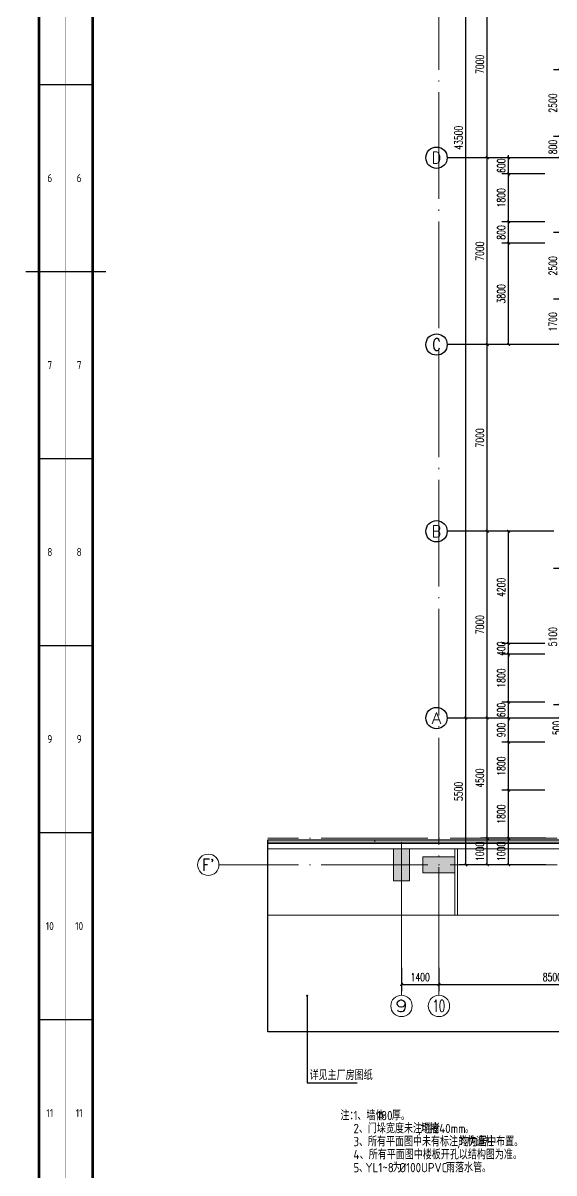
# Model space of a CAD drawing. Extents: x 238398 to 585159, y -66832 to 191977.
# Drawn here: x 422732 to 442620, y 30546 to 73646 of the extents above; entities that cross this region are included whole.
import ezdxf
from ezdxf.enums import TextEntityAlignment as Align

# ---------------------------------------------------------------- set-up
doc = ezdxf.new("R2010")
doc.units = 0
doc.header["$LTSCALE"] = 1000
doc.header["$MEASUREMENT"] = 0
doc.linetypes.add('DOTE', pattern=[2.42, 2, -0.2, 0.02, -0.2])
doc.layers.get('0').update_dxf_attribs({"color": 8})
doc.layers.get('Defpoints').update_dxf_attribs({"color": 8})
for name, color, linetype in [('AXIS', 8, 'Continuous'), ('AXIS_TEXT', 8, 'Continuous'), ('DIM_LEAD', 8, 'Continuous'), ('PUB_DIM', 8, 'Continuous')]:
    doc.layers.add(name, color=color, linetype=linetype)
for name, color, linetype, lineweight in [('DOTE', 8, 'DOTE', 13), ('PUB_HATCH', 8, 'Continuous', 5), ('PUB_TEXT', 8, 'Continuous', 20)]:
    doc.layers.add(name, color=color, linetype=linetype, lineweight=lineweight)
doc.styles.add('_TCH_AXIS', font='complex.shx', dxfattribs={"bigfont": 'gbcbig.shx'})
doc.styles.add('_TCH_DIM', font='SIMPLEX', dxfattribs={"bigfont": 'GBCBIG'})
doc.styles.add('_TCH_DIM_T3', font='SIMPLEX', dxfattribs={"width": 0.705882, "bigfont": 'GBCBIG'})
doc.styles.add('COMPLEX', font='geditxt.shx')
doc.styles.get("Standard").update_dxf_attribs({"font": 'gbenor.shx', "bigfont": 'gbcbig.shx'})
doc.styles.add('TK', font='GEDITXT.SHX', dxfattribs={"width": 0.85, "height": 3.5, "bigfont": 'hztxt1.shx'})
doc.linetypes.add('栏杆', pattern='A,0.075,-0.03,[133,ltypeshp.shx,S=0.03,R=0,X=-0.03,Y=0],-0.03,0.3', length=0.435)
doc.dimstyles.new('_TCH_ARCH&&100', dxfattribs={"dimtxt": 297.5, "dimasz": 100, "dimexe": 250, "dimexo": 300, "dimgap": 126.25, "dimtad": 1, "dimdec": 0, "dimzin": 0, "dimdsep": 46, "dimtxsty": '_TCH_DIM_T3', "dimblk": 'ARCHTICK', "dimcen": 0.09, "dimazin": 2, "dimtfac": 1, "dimtdec": 0, "dimtix": 1, "dimtmove": 2, "dimatfit": 3, "dimfxl": 0, "dimtolj": 1, "dimtzin": 0, "dimarcsym": 0})

# ---------------------------------------------------------------- blocks, each defined once
blk = doc.blocks.new('_AXISO')
blk.add_circle((0, 0), 0.5)
at = {"layer": 'AXIS_TEXT', "style": 'COMPLEX', "width": 1.041667}
blk.add_attdef('A', text='', height=0.56, dxfattribs=at).set_placement((-0.25, -0.28), (0.25, -0.28), align=Align.FIT)
blk = doc.blocks.new('GEDI_WK_A1_V')
at = {"color": 3}
for p, q in [((0, 490.58), (10, 490.58)), ((584, 490.58), (594, 490.58)), ((0, 420.5), (10, 420.5)), ((584, 420.5), (594, 420.5)), ((0, 350.42), (10, 350.42)), ((584, 350.42), (594, 350.42)), ((0, 280.33), (10, 280.33)), ((584, 280.33), (594, 280.33)), ((0, 210.25), (10, 210.25)), ((584, 210.25), (594, 210.25)), ((0, 140.17), (10, 140.17)), ((584, 140.17), (594, 140.17))]:
    blk.add_line(p, q, dxfattribs=at)
for points, const_width in [([(0, 841), (0, 0), (594, 0), (594, 841)], 0.1), ([(10, 816), (10, 10), (584, 10), (584, 816)], 1)]:
    blk.add_lwpolyline(points, close=True, dxfattribs=dict(at, const_width=const_width))
at = {"color": 3, "const_width": 0.5}
for points in [[(0, 420.5), (15, 420.5)], [(579, 420.5), (594, 420.5)]]:
    blk.add_lwpolyline(points, dxfattribs=at)
at = {"color": 3}
for s, p in [('6', (5, 455.54)), ('6', (588, 455.54)), ('7', (5, 385.46)), ('7', (588, 385.46)), ('8', (5, 315.38)), ('8', (588, 315.38)), ('9', (5, 245.29)), ('9', (588, 245.29)), ('10', (5, 175.21)), ('10', (588, 175.21)), ('11', (5, 105.12)), ('11', (588, 105.12))]:
    blk.add_text(s, height=3, dxfattribs=at).set_placement(p, align=Align.MIDDLE)
blk = doc.blocks.new('CEEC_TK_A1_V')
blk.add_blockref('GEDI_WK_A1_V', (0, 0))
at = {"style": 'TK', "width": 0.85}
for tag, height, p in [('PROJECTNAME', 4.75, (529, 44)), ('PHASE', 4, (571, 44)), ('DRAWINGNAME', 4.75, (539, 31))]:
    blk.add_attdef(tag, text='', height=height, dxfattribs=at).set_placement(p, align=Align.MIDDLE_CENTER)
for tag, p, height in [('APPROVE', (416, 32.75), 3.5), ('DESIGN', (461, 32.75), 3.5), ('REVIEW1', (416, 25.75), 3.5), ('DRAW', (461, 25.75), 3.5), ('REVIEW2', (416, 18.75), 3.5), ('PROPORTION', (461, 18.75), 3.5), ('DRAWINGNUMBER', (511, 18.5), 4), ('CHECK', (416, 11.75), 3.5), ('DATE', (461, 11.75), 3.5), ('VERSION', (577, 11.75), 3.5)]:
    blk.add_attdef(tag, p, '', height=height, dxfattribs=at)
blk = doc.blocks.new('_ArchTick')
at = {"color": 0, "linetype": 'ByBlock', "const_width": 0.4}
blk.add_lwpolyline([(-0.5, -0.5), (0.5, 0.5)], dxfattribs=at)
blk = doc.blocks.new('*D549')
at = {"layer": 'AXIS', "color": 0, "lineweight": -2}
for p, q in [((442320, 47596), (439070, 47596)), ((439320, 42096), (439320, 47596)), ((442320, 42096), (439070, 42096))]:
    blk.add_line(p, q, dxfattribs=at)
at = {"layer": 'Defpoints', "color": 0}
for p in [(439320, 47596), (442620, 47596), (442620, 42096)]:
    blk.add_point(p, dxfattribs=at)
at = {"layer": 'AXIS', "color": 0, "lineweight": -2, "xscale": 100, "yscale": 100, "zscale": 100}
for p, rotation in [((439320, 47596), 90), ((439320, 42096), 270)]:
    blk.add_blockref('_ArchTick', p, dxfattribs=dict(at, rotation=rotation))
at = {"layer": 'AXIS', "color": 0, "insert": (439045, 44846), "char_height": 297.5, "attachment_point": 5, "rotation": 90, "style": '_TCH_DIM_T3'}
blk.add_mtext('\\A1;5500', dxfattribs=at)
blk = doc.blocks.new('*D550')
at = {"layer": 'AXIS', "color": 0, "lineweight": -2}
for p, q in [((442320, 91096), (439070, 91096)), ((439320, 47596), (439320, 91096)), ((442320, 47596), (439070, 47596))]:
    blk.add_line(p, q, dxfattribs=at)
at = {"layer": 'Defpoints', "color": 0}
for p in [(439320, 91096), (442620, 91096), (442620, 47596)]:
    blk.add_point(p, dxfattribs=at)
at = {"layer": 'AXIS', "color": 0, "lineweight": -2, "xscale": 100, "yscale": 100, "zscale": 100}
for p, rotation in [((439320, 91096), 90), ((439320, 47596), 270)]:
    blk.add_blockref('_ArchTick', p, dxfattribs=dict(at, rotation=rotation))
at = {"layer": 'AXIS', "color": 0, "insert": (439045, 69346), "char_height": 297.5, "attachment_point": 5, "rotation": 90, "style": '_TCH_DIM_T3'}
blk.add_mtext('\\A1;43500', dxfattribs=at)
blk = doc.blocks.new('*D551')
at = {"layer": 'AXIS', "color": 0, "lineweight": -2}
for p, q in [((442320, 43096), (439870, 43096)), ((440120, 42096), (440120, 43096)), ((442320, 42096), (439870, 42096))]:
    blk.add_line(p, q, dxfattribs=at)
at = {"layer": 'Defpoints', "color": 0}
for p in [(440120, 43096), (442620, 43096), (442620, 42096)]:
    blk.add_point(p, dxfattribs=at)
at = {"layer": 'AXIS', "color": 0, "lineweight": -2, "xscale": 100, "yscale": 100, "zscale": 100}
for p, rotation in [((440120, 43096), 90), ((440120, 42096), 270)]:
    blk.add_blockref('_ArchTick', p, dxfattribs=dict(at, rotation=rotation))
at = {"layer": 'AXIS', "color": 0, "insert": (439845, 42596), "char_height": 297.5, "attachment_point": 5, "rotation": 90, "style": '_TCH_DIM_T3'}
blk.add_mtext('\\A1;1000', dxfattribs=at)
blk = doc.blocks.new('*D552')
at = {"layer": 'AXIS', "color": 0, "lineweight": -2}
for p, q in [((442320, 47596), (439870, 47596)), ((440120, 43096), (440120, 47596)), ((442320, 43096), (439870, 43096))]:
    blk.add_line(p, q, dxfattribs=at)
at = {"layer": 'Defpoints', "color": 0}
for p in [(440120, 47596), (442620, 47596), (442620, 43096)]:
    blk.add_point(p, dxfattribs=at)
at = {"layer": 'AXIS', "color": 0, "lineweight": -2, "xscale": 100, "yscale": 100, "zscale": 100}
for p, rotation in [((440120, 47596), 90), ((440120, 43096), 270)]:
    blk.add_blockref('_ArchTick', p, dxfattribs=dict(at, rotation=rotation))
at = {"layer": 'AXIS', "color": 0, "insert": (439845, 45346), "char_height": 297.5, "attachment_point": 5, "rotation": 90, "style": '_TCH_DIM_T3'}
blk.add_mtext('\\A1;4500', dxfattribs=at)
blk = doc.blocks.new('*D553')
at = {"layer": 'AXIS', "color": 0, "lineweight": -2}
for p, q in [((442320, 54596), (439870, 54596)), ((440120, 47596), (440120, 54596)), ((442320, 47596), (439870, 47596))]:
    blk.add_line(p, q, dxfattribs=at)
at = {"layer": 'Defpoints', "color": 0}
for p in [(440120, 54596), (442620, 54596), (442620, 47596)]:
    blk.add_point(p, dxfattribs=at)
at = {"layer": 'AXIS', "color": 0, "lineweight": -2, "xscale": 100, "yscale": 100, "zscale": 100}
for p, rotation in [((440120, 54596), 90), ((440120, 47596), 270)]:
    blk.add_blockref('_ArchTick', p, dxfattribs=dict(at, rotation=rotation))
at = {"layer": 'AXIS', "color": 0, "insert": (439845, 51096), "char_height": 297.5, "attachment_point": 5, "rotation": 90, "style": '_TCH_DIM_T3'}
blk.add_mtext('\\A1;7000', dxfattribs=at)
blk = doc.blocks.new('*D554')
at = {"layer": 'AXIS', "color": 0, "lineweight": -2}
for p, q in [((442320, 61596), (439870, 61596)), ((440120, 54596), (440120, 61596)), ((442320, 54596), (439870, 54596))]:
    blk.add_line(p, q, dxfattribs=at)
at = {"layer": 'Defpoints', "color": 0}
for p in [(440120, 61596), (442620, 61596), (442620, 54596)]:
    blk.add_point(p, dxfattribs=at)
at = {"layer": 'AXIS', "color": 0, "lineweight": -2, "xscale": 100, "yscale": 100, "zscale": 100}
for p, rotation in [((440120, 61596), 90), ((440120, 54596), 270)]:
    blk.add_blockref('_ArchTick', p, dxfattribs=dict(at, rotation=rotation))
at = {"layer": 'AXIS', "color": 0, "insert": (439845, 58096), "char_height": 297.5, "attachment_point": 5, "rotation": 90, "style": '_TCH_DIM_T3'}
blk.add_mtext('\\A1;7000', dxfattribs=at)
blk = doc.blocks.new('*D555')
at = {"layer": 'AXIS', "color": 0, "lineweight": -2}
for p, q in [((442320, 68596), (439870, 68596)), ((440120, 61596), (440120, 68596)), ((442320, 61596), (439870, 61596))]:
    blk.add_line(p, q, dxfattribs=at)
at = {"layer": 'Defpoints', "color": 0}
for p in [(440120, 68596), (442620, 68596), (442620, 61596)]:
    blk.add_point(p, dxfattribs=at)
at = {"layer": 'AXIS', "color": 0, "lineweight": -2, "xscale": 100, "yscale": 100, "zscale": 100}
for p, rotation in [((440120, 68596), 90), ((440120, 61596), 270)]:
    blk.add_blockref('_ArchTick', p, dxfattribs=dict(at, rotation=rotation))
at = {"layer": 'AXIS', "color": 0, "insert": (439845, 65096), "char_height": 297.5, "attachment_point": 5, "rotation": 90, "style": '_TCH_DIM_T3'}
blk.add_mtext('\\A1;7000', dxfattribs=at)
blk = doc.blocks.new('*D556')
at = {"layer": 'AXIS', "color": 0, "lineweight": -2}
for p, q in [((442320, 75596), (439870, 75596)), ((440120, 68596), (440120, 75596)), ((442320, 68596), (439870, 68596))]:
    blk.add_line(p, q, dxfattribs=at)
at = {"layer": 'Defpoints', "color": 0}
for p in [(440120, 75596), (442620, 75596), (442620, 68596)]:
    blk.add_point(p, dxfattribs=at)
at = {"layer": 'AXIS', "color": 0, "lineweight": -2, "xscale": 100, "yscale": 100, "zscale": 100}
for p, rotation in [((440120, 75596), 90), ((440120, 68596), 270)]:
    blk.add_blockref('_ArchTick', p, dxfattribs=dict(at, rotation=rotation))
at = {"layer": 'AXIS', "color": 0, "insert": (439845, 72096), "char_height": 297.5, "attachment_point": 5, "rotation": 90, "style": '_TCH_DIM_T3'}
blk.add_mtext('\\A1;7000', dxfattribs=at)
blk = doc.blocks.new('*D389')
at = {"layer": 'Defpoints', "color": 0}
for p in [(440920, 65396), (442574, 65396), (442574, 61596)]:
    blk.add_point(p, dxfattribs=at)
at = {"layer": 'PUB_DIM', "color": 0, "lineweight": -2}
for p, q in [((442274, 65396), (440670, 65396)), ((440920, 61596), (440920, 65396)), ((442274, 61596), (440670, 61596))]:
    blk.add_line(p, q, dxfattribs=at)
at = {"layer": 'PUB_DIM', "color": 0, "lineweight": -2, "xscale": 100, "yscale": 100, "zscale": 100}
for p, rotation in [((440920, 65396), 90), ((440920, 61596), 270)]:
    blk.add_blockref('_ArchTick', p, dxfattribs=dict(at, rotation=rotation))
at = {"layer": 'PUB_DIM', "color": 0, "insert": (440645, 63496), "char_height": 297.5, "attachment_point": 5, "rotation": 90, "style": '_TCH_DIM_T3'}
blk.add_mtext('\\A1;3800', dxfattribs=at)
blk = doc.blocks.new('*D390')
at = {"layer": 'Defpoints', "color": 0}
for p in [(440920, 66196), (442574, 66196), (442574, 65396)]:
    blk.add_point(p, dxfattribs=at)
at = {"layer": 'PUB_DIM', "color": 0, "lineweight": -2}
for p, q in [((442274, 66196), (440670, 66196)), ((440920, 65396), (440920, 66196)), ((442274, 65396), (440670, 65396))]:
    blk.add_line(p, q, dxfattribs=at)
at = {"layer": 'PUB_DIM', "color": 0, "lineweight": -2, "xscale": 100, "yscale": 100, "zscale": 100}
for p, rotation in [((440920, 66196), 90), ((440920, 65396), 270)]:
    blk.add_blockref('_ArchTick', p, dxfattribs=dict(at, rotation=rotation))
at = {"layer": 'PUB_DIM', "color": 0, "insert": (440645, 65796), "char_height": 297.5, "attachment_point": 5, "rotation": 90, "style": '_TCH_DIM_T3'}
blk.add_mtext('\\A1;800', dxfattribs=at)
blk = doc.blocks.new('*D391')
at = {"layer": 'Defpoints', "color": 0}
for p in [(440920, 67996), (442574, 67996), (442574, 66196)]:
    blk.add_point(p, dxfattribs=at)
at = {"layer": 'PUB_DIM', "color": 0, "lineweight": -2}
for p, q in [((442274, 67996), (440670, 67996)), ((440920, 66196), (440920, 67996)), ((442274, 66196), (440670, 66196))]:
    blk.add_line(p, q, dxfattribs=at)
at = {"layer": 'PUB_DIM', "color": 0, "lineweight": -2, "xscale": 100, "yscale": 100, "zscale": 100}
for p, rotation in [((440920, 67996), 90), ((440920, 66196), 270)]:
    blk.add_blockref('_ArchTick', p, dxfattribs=dict(at, rotation=rotation))
at = {"layer": 'PUB_DIM', "color": 0, "insert": (440645, 67096), "char_height": 297.5, "attachment_point": 5, "rotation": 90, "style": '_TCH_DIM_T3'}
blk.add_mtext('\\A1;1800', dxfattribs=at)
blk = doc.blocks.new('*D392')
at = {"layer": 'Defpoints', "color": 0}
for p in [(440920, 68596), (442574, 68596), (442574, 67996)]:
    blk.add_point(p, dxfattribs=at)
at = {"layer": 'PUB_DIM', "color": 0, "lineweight": -2}
for p, q in [((442274, 68596), (440670, 68596)), ((440920, 68596), (440920, 68696)), ((440920, 67996), (440920, 68596)), ((442274, 67996), (440670, 67996)), ((440920, 67996), (440920, 67896))]:
    blk.add_line(p, q, dxfattribs=at)
at = {"layer": 'PUB_DIM', "color": 0, "lineweight": -2, "xscale": 100, "yscale": 100, "zscale": 100}
for p, rotation in [((440920, 68596), 270), ((440920, 67996), 90)]:
    blk.add_blockref('_ArchTick', p, dxfattribs=dict(at, rotation=rotation))
at = {"layer": 'PUB_DIM', "color": 0, "insert": (440645, 68296), "char_height": 297.5, "attachment_point": 5, "rotation": 90, "style": '_TCH_DIM_T3'}
blk.add_mtext('\\A1;600', dxfattribs=at)
blk = doc.blocks.new('*D393')
at = {"layer": 'Defpoints', "color": 0}
for p in [(440920, 43096), (442574, 43096), (442574, 42096)]:
    blk.add_point(p, dxfattribs=at)
at = {"layer": 'PUB_DIM', "color": 0, "lineweight": -2}
for p, q in [((442274, 43096), (440670, 43096)), ((440920, 42096), (440920, 43096)), ((442274, 42096), (440670, 42096))]:
    blk.add_line(p, q, dxfattribs=at)
at = {"layer": 'PUB_DIM', "color": 0, "lineweight": -2, "xscale": 100, "yscale": 100, "zscale": 100}
for p, rotation in [((440920, 43096), 90), ((440920, 42096), 270)]:
    blk.add_blockref('_ArchTick', p, dxfattribs=dict(at, rotation=rotation))
at = {"layer": 'PUB_DIM', "color": 0, "insert": (440645, 42596), "char_height": 297.5, "attachment_point": 5, "rotation": 90, "style": '_TCH_DIM_T3'}
blk.add_mtext('\\A1;1000', dxfattribs=at)
blk = doc.blocks.new('*D394')
at = {"layer": 'Defpoints', "color": 0}
for p in [(440920, 44896), (442574, 44896), (442574, 43096)]:
    blk.add_point(p, dxfattribs=at)
at = {"layer": 'PUB_DIM', "color": 0, "lineweight": -2}
for p, q in [((442274, 44896), (440670, 44896)), ((440920, 43096), (440920, 44896)), ((442274, 43096), (440670, 43096))]:
    blk.add_line(p, q, dxfattribs=at)
at = {"layer": 'PUB_DIM', "color": 0, "lineweight": -2, "xscale": 100, "yscale": 100, "zscale": 100}
for p, rotation in [((440920, 44896), 90), ((440920, 43096), 270)]:
    blk.add_blockref('_ArchTick', p, dxfattribs=dict(at, rotation=rotation))
at = {"layer": 'PUB_DIM', "color": 0, "insert": (440645, 43996), "char_height": 297.5, "attachment_point": 5, "rotation": 90, "style": '_TCH_DIM_T3'}
blk.add_mtext('\\A1;1800', dxfattribs=at)
blk = doc.blocks.new('*D395')
at = {"layer": 'Defpoints', "color": 0}
for p in [(440920, 46696), (442574, 46696), (442574, 44896)]:
    blk.add_point(p, dxfattribs=at)
at = {"layer": 'PUB_DIM', "color": 0, "lineweight": -2}
for p, q in [((442274, 46696), (440670, 46696)), ((440920, 44896), (440920, 46696)), ((442274, 44896), (440670, 44896))]:
    blk.add_line(p, q, dxfattribs=at)
at = {"layer": 'PUB_DIM', "color": 0, "lineweight": -2, "xscale": 100, "yscale": 100, "zscale": 100}
for p, rotation in [((440920, 46696), 90), ((440920, 44896), 270)]:
    blk.add_blockref('_ArchTick', p, dxfattribs=dict(at, rotation=rotation))
at = {"layer": 'PUB_DIM', "color": 0, "insert": (440645, 45796), "char_height": 297.5, "attachment_point": 5, "rotation": 90, "style": '_TCH_DIM_T3'}
blk.add_mtext('\\A1;1800', dxfattribs=at)
blk = doc.blocks.new('*D396')
at = {"layer": 'Defpoints', "color": 0}
for p in [(440920, 47596), (442574, 47596), (442574, 46696)]:
    blk.add_point(p, dxfattribs=at)
at = {"layer": 'PUB_DIM', "color": 0, "lineweight": -2}
for p, q in [((442274, 47596), (440670, 47596)), ((440920, 46696), (440920, 47596)), ((442274, 46696), (440670, 46696))]:
    blk.add_line(p, q, dxfattribs=at)
at = {"layer": 'PUB_DIM', "color": 0, "lineweight": -2, "xscale": 100, "yscale": 100, "zscale": 100}
for p, rotation in [((440920, 47596), 90), ((440920, 46696), 270)]:
    blk.add_blockref('_ArchTick', p, dxfattribs=dict(at, rotation=rotation))
at = {"layer": 'PUB_DIM', "color": 0, "insert": (440645, 47146), "char_height": 297.5, "attachment_point": 5, "rotation": 90, "style": '_TCH_DIM_T3'}
blk.add_mtext('\\A1;900', dxfattribs=at)
blk = doc.blocks.new('*D397')
at = {"layer": 'Defpoints', "color": 0}
for p in [(440920, 48196), (442574, 48196), (442574, 47596)]:
    blk.add_point(p, dxfattribs=at)
at = {"layer": 'PUB_DIM', "color": 0, "lineweight": -2}
for p, q in [((440920, 48196), (440920, 48296)), ((442274, 48196), (440670, 48196)), ((440920, 47596), (440920, 48196)), ((442274, 47596), (440670, 47596)), ((440920, 47596), (440920, 47496))]:
    blk.add_line(p, q, dxfattribs=at)
at = {"layer": 'PUB_DIM', "color": 0, "lineweight": -2, "xscale": 100, "yscale": 100, "zscale": 100}
for p, rotation in [((440920, 48196), 270), ((440920, 47596), 90)]:
    blk.add_blockref('_ArchTick', p, dxfattribs=dict(at, rotation=rotation))
at = {"layer": 'PUB_DIM', "color": 0, "insert": (440645, 47896), "char_height": 297.5, "attachment_point": 5, "rotation": 90, "style": '_TCH_DIM_T3'}
blk.add_mtext('\\A1;600', dxfattribs=at)
blk = doc.blocks.new('*D398')
at = {"layer": 'Defpoints', "color": 0}
for p in [(440920, 49996), (442574, 49996), (442574, 48196)]:
    blk.add_point(p, dxfattribs=at)
at = {"layer": 'PUB_DIM', "color": 0, "lineweight": -2}
for p, q in [((442274, 49996), (440670, 49996)), ((440920, 48196), (440920, 49996)), ((442274, 48196), (440670, 48196))]:
    blk.add_line(p, q, dxfattribs=at)
at = {"layer": 'PUB_DIM', "color": 0, "lineweight": -2, "xscale": 100, "yscale": 100, "zscale": 100}
for p, rotation in [((440920, 49996), 90), ((440920, 48196), 270)]:
    blk.add_blockref('_ArchTick', p, dxfattribs=dict(at, rotation=rotation))
at = {"layer": 'PUB_DIM', "color": 0, "insert": (440645, 49096), "char_height": 297.5, "attachment_point": 5, "rotation": 90, "style": '_TCH_DIM_T3'}
blk.add_mtext('\\A1;1800', dxfattribs=at)
blk = doc.blocks.new('*D399')
at = {"layer": 'Defpoints', "color": 0}
for p in [(440920, 50396), (442574, 50396), (442574, 49996)]:
    blk.add_point(p, dxfattribs=at)
at = {"layer": 'PUB_DIM', "color": 0, "lineweight": -2}
for p, q in [((440920, 50396), (440920, 50496)), ((442274, 50396), (440670, 50396)), ((440920, 49996), (440920, 50396)), ((442274, 49996), (440670, 49996)), ((440920, 49996), (440920, 49896))]:
    blk.add_line(p, q, dxfattribs=at)
at = {"layer": 'PUB_DIM', "color": 0, "lineweight": -2, "xscale": 100, "yscale": 100, "zscale": 100}
for p, rotation in [((440920, 50396), 270), ((440920, 49996), 90)]:
    blk.add_blockref('_ArchTick', p, dxfattribs=dict(at, rotation=rotation))
at = {"layer": 'PUB_DIM', "color": 0, "insert": (440645, 50196), "char_height": 297.5, "attachment_point": 5, "rotation": 90, "style": '_TCH_DIM_T3'}
blk.add_mtext('\\A1;400', dxfattribs=at)
blk = doc.blocks.new('*D400')
at = {"layer": 'Defpoints', "color": 0}
for p in [(440920, 54596), (442574, 54596), (442574, 50396)]:
    blk.add_point(p, dxfattribs=at)
at = {"layer": 'PUB_DIM', "color": 0, "lineweight": -2}
for p, q in [((442274, 54596), (440670, 54596)), ((440920, 50396), (440920, 54596)), ((442274, 50396), (440670, 50396))]:
    blk.add_line(p, q, dxfattribs=at)
at = {"layer": 'PUB_DIM', "color": 0, "lineweight": -2, "xscale": 100, "yscale": 100, "zscale": 100}
for p, rotation in [((440920, 54596), 90), ((440920, 50396), 270)]:
    blk.add_blockref('_ArchTick', p, dxfattribs=dict(at, rotation=rotation))
at = {"layer": 'PUB_DIM', "color": 0, "insert": (440645, 52496), "char_height": 297.5, "attachment_point": 5, "rotation": 90, "style": '_TCH_DIM_T3'}
blk.add_mtext('\\A1;4200', dxfattribs=at)
blk = doc.blocks.new('*D468')
at = {"layer": 'Defpoints', "color": 0}
for p in [(442854, 65796), (444168, 65796), (444168, 63296)]:
    blk.add_point(p, dxfattribs=at)
at = {"layer": 'PUB_DIM', "color": 0, "lineweight": -2}
for p, q in [((443868, 65796), (442604, 65796)), ((442854, 63296), (442854, 65796)), ((443868, 63296), (442604, 63296))]:
    blk.add_line(p, q, dxfattribs=at)
at = {"layer": 'PUB_DIM', "color": 0, "lineweight": -2, "xscale": 100, "yscale": 100, "zscale": 100}
for p, rotation in [((442854, 65796), 90), ((442854, 63296), 270)]:
    blk.add_blockref('_ArchTick', p, dxfattribs=dict(at, rotation=rotation))
at = {"layer": 'PUB_DIM', "color": 0, "insert": (442579, 64546), "char_height": 297.5, "attachment_point": 5, "rotation": 90, "style": '_TCH_DIM_T3'}
blk.add_mtext('\\A1;2500', dxfattribs=at)
blk = doc.blocks.new('*D469')
at = {"layer": 'Defpoints', "color": 0}
for p in [(442854, 63296), (444168, 63296), (444168, 61596)]:
    blk.add_point(p, dxfattribs=at)
at = {"layer": 'PUB_DIM', "color": 0, "lineweight": -2}
for p, q in [((443868, 63296), (442604, 63296)), ((442854, 61596), (442854, 63296)), ((443868, 61596), (442604, 61596))]:
    blk.add_line(p, q, dxfattribs=at)
at = {"layer": 'PUB_DIM', "color": 0, "lineweight": -2, "xscale": 100, "yscale": 100, "zscale": 100}
for p, rotation in [((442854, 63296), 90), ((442854, 61596), 270)]:
    blk.add_blockref('_ArchTick', p, dxfattribs=dict(at, rotation=rotation))
at = {"layer": 'PUB_DIM', "color": 0, "insert": (442579, 62446), "char_height": 297.5, "attachment_point": 5, "rotation": 90, "style": '_TCH_DIM_T3'}
blk.add_mtext('\\A1;1700', dxfattribs=at)
blk = doc.blocks.new('*D470')
at = {"layer": 'Defpoints', "color": 0}
for p in [(442854, 71896), (444168, 71896), (444168, 69396)]:
    blk.add_point(p, dxfattribs=at)
at = {"layer": 'PUB_DIM', "color": 0, "lineweight": -2}
for p, q in [((443868, 71896), (442604, 71896)), ((442854, 69396), (442854, 71896)), ((443868, 69396), (442604, 69396))]:
    blk.add_line(p, q, dxfattribs=at)
at = {"layer": 'PUB_DIM', "color": 0, "lineweight": -2, "xscale": 100, "yscale": 100, "zscale": 100}
for p, rotation in [((442854, 71896), 90), ((442854, 69396), 270)]:
    blk.add_blockref('_ArchTick', p, dxfattribs=dict(at, rotation=rotation))
at = {"layer": 'PUB_DIM', "color": 0, "insert": (442579, 70646), "char_height": 297.5, "attachment_point": 5, "rotation": 90, "style": '_TCH_DIM_T3'}
blk.add_mtext('\\A1;2500', dxfattribs=at)
blk = doc.blocks.new('*D471')
at = {"layer": 'Defpoints', "color": 0}
for p in [(442854, 69396), (444168, 69396), (444168, 68596)]:
    blk.add_point(p, dxfattribs=at)
at = {"layer": 'PUB_DIM', "color": 0, "lineweight": -2}
for p, q in [((443868, 69396), (442604, 69396)), ((442854, 68596), (442854, 69396)), ((443868, 68596), (442604, 68596))]:
    blk.add_line(p, q, dxfattribs=at)
at = {"layer": 'PUB_DIM', "color": 0, "lineweight": -2, "xscale": 100, "yscale": 100, "zscale": 100}
for p, rotation in [((442854, 69396), 90), ((442854, 68596), 270)]:
    blk.add_blockref('_ArchTick', p, dxfattribs=dict(at, rotation=rotation))
at = {"layer": 'PUB_DIM', "color": 0, "insert": (442579, 68996), "char_height": 297.5, "attachment_point": 5, "rotation": 90, "style": '_TCH_DIM_T3'}
blk.add_mtext('\\A1;800', dxfattribs=at)
blk = doc.blocks.new('*D517')
at = {"layer": 'Defpoints', "color": 0}
for p in [(442854, 48096), (444295, 48096), (444295, 47596)]:
    blk.add_point(p, dxfattribs=at)
at = {"layer": 'PUB_DIM', "color": 0, "lineweight": -2}
for p, q in [((443995, 48096), (442604, 48096)), ((442854, 47596), (442854, 48096)), ((443995, 47596), (442604, 47596))]:
    blk.add_line(p, q, dxfattribs=at)
at = {"layer": 'PUB_DIM', "color": 0, "lineweight": -2, "xscale": 100, "yscale": 100, "zscale": 100}
for p, rotation in [((442854, 48096), 90), ((442854, 47596), 270)]:
    blk.add_blockref('_ArchTick', p, dxfattribs=dict(at, rotation=rotation))
at = {"layer": 'PUB_DIM', "color": 0, "insert": (442731, 47226), "char_height": 297.5, "attachment_point": 5, "rotation": 90, "style": '_TCH_DIM_T3'}
blk.add_mtext('\\A1;500', dxfattribs=at)
blk = doc.blocks.new('*D518')
at = {"layer": 'Defpoints', "color": 0}
for p in [(442854, 53196), (444295, 53196), (444295, 48096)]:
    blk.add_point(p, dxfattribs=at)
at = {"layer": 'PUB_DIM', "color": 0, "lineweight": -2}
for p, q in [((443995, 53196), (442604, 53196)), ((442854, 48096), (442854, 53196)), ((443995, 48096), (442604, 48096))]:
    blk.add_line(p, q, dxfattribs=at)
at = {"layer": 'PUB_DIM', "color": 0, "lineweight": -2, "xscale": 100, "yscale": 100, "zscale": 100}
for p, rotation in [((442854, 53196), 90), ((442854, 48096), 270)]:
    blk.add_blockref('_ArchTick', p, dxfattribs=dict(at, rotation=rotation))
at = {"layer": 'PUB_DIM', "color": 0, "insert": (442579, 50646), "char_height": 297.5, "attachment_point": 5, "rotation": 90, "style": '_TCH_DIM_T3'}
blk.add_mtext('\\A1;5100', dxfattribs=at)
blk = doc.blocks.new('*D519')
at = {"layer": 'Defpoints', "color": 0}
for p in [(436908, 38536), (438308, 38536), (438308, 37611)]:
    blk.add_point(p, dxfattribs=at)
at = {"layer": 'PUB_HATCH', "color": 0, "lineweight": -2}
for p, q in [((436908, 38236), (436908, 37361)), ((438308, 38236), (438308, 37361)), ((436908, 37611), (438308, 37611))]:
    blk.add_line(p, q, dxfattribs=at)
at = {"layer": 'PUB_HATCH', "color": 0, "lineweight": -2, "xscale": 100, "yscale": 100, "zscale": 100, "rotation": 180}
blk.add_blockref('_ArchTick', (436908, 37611), dxfattribs=at)
at = {"layer": 'PUB_HATCH', "color": 0, "lineweight": -2, "xscale": 100, "yscale": 100, "zscale": 100}
blk.add_blockref('_ArchTick', (438308, 37611), dxfattribs=at)
at = {"layer": 'PUB_HATCH', "color": 0, "insert": (437608, 37886), "char_height": 297.5, "attachment_point": 5, "style": '_TCH_DIM_T3'}
blk.add_mtext('\\A1;1400', dxfattribs=at)
blk = doc.blocks.new('*D520')
at = {"layer": 'Defpoints', "color": 0}
for p in [(438308, 38536), (446808, 38536), (446808, 37611)]:
    blk.add_point(p, dxfattribs=at)
at = {"layer": 'PUB_HATCH', "color": 0, "lineweight": -2}
for p, q in [((438308, 38236), (438308, 37361)), ((446808, 38236), (446808, 37361)), ((438308, 37611), (446808, 37611))]:
    blk.add_line(p, q, dxfattribs=at)
at = {"layer": 'PUB_HATCH', "color": 0, "lineweight": -2, "xscale": 100, "yscale": 100, "zscale": 100, "rotation": 180}
blk.add_blockref('_ArchTick', (438308, 37611), dxfattribs=at)
at = {"layer": 'PUB_HATCH', "color": 0, "lineweight": -2, "xscale": 100, "yscale": 100, "zscale": 100}
blk.add_blockref('_ArchTick', (446808, 37611), dxfattribs=at)
at = {"layer": 'PUB_HATCH', "color": 0, "insert": (442558, 37886), "char_height": 297.5, "attachment_point": 5, "style": '_TCH_DIM_T3'}
blk.add_mtext('\\A1;8500', dxfattribs=at)
blk = doc.blocks.new('zw2')
at = {"layer": 'AXIS'}
for p, q in [((442619.6, 68596.1), (438619.6, 68596.1)), ((442619.6, 61596.1), (438619.6, 61596.1)), ((442619.6, 54596.1), (438619.6, 54596.1)), ((442619.6, 47596.1), (438619.6, 47596.1))]:
    blk.add_line(p, q, dxfattribs=at)
at = {"layer": 'DOTE', "ltscale": 2}
blk.add_line((438308, 95250.3), (438308, 38406), dxfattribs=at)
at = {"layer": 'AXIS'}
ref = blk.add_blockref('_AXISO', (438219.6, 68596.1), dxfattribs=dict(at, xscale=800, yscale=800, zscale=800))
ref.add_attrib('A', 'D', dxfattribs={"layer": 'AXIS_TEXT', "height": 435.3, "style": '_TCH_AXIS'}).set_placement((438043.4, 68378.5), (438395.8, 68378.5), align=Align.FIT)
ref = blk.add_blockref('_AXISO', (438219.6, 61596.1), dxfattribs=dict(at, xscale=800, yscale=800, zscale=800))
ref.add_attrib('A', 'C', dxfattribs={"layer": 'AXIS_TEXT', "height": 455.7, "style": '_TCH_AXIS'}).set_placement((438056.8, 61368.3), (438382.3, 61368.3), align=Align.FIT)
ref = blk.add_blockref('_AXISO', (438219.6, 54596.1), dxfattribs=dict(at, xscale=800, yscale=800, zscale=800))
ref.add_attrib('A', 'B', dxfattribs={"layer": 'AXIS_TEXT', "height": 435.3, "style": '_TCH_AXIS'}).set_placement((438043.4, 54378.5), (438395.8, 54378.5), align=Align.FIT)
ref = blk.add_blockref('_AXISO', (438219.6, 47596.1), dxfattribs=dict(at, xscale=800, yscale=800, zscale=800))
ref.add_attrib('A', 'A', dxfattribs={"layer": 'AXIS_TEXT', "height": 425.2, "style": '_TCH_AXIS'}).set_placement((438037.4, 47383.6), (438401.8, 47383.6), align=Align.FIT)
for p1, p2, distance, picture, middle in [((442619.6, 47596.1), (442619.6, 91096.1), 3300, '*D550', (439044.6, 69346.1)), ((442619.6, 68596.1), (442619.6, 75596.1), 2500, '*D556', (439844.6, 72096.1)), ((442619.6, 61596.1), (442619.6, 68596.1), 2500, '*D555', (439844.6, 65096.1)), ((442619.6, 54596.1), (442619.6, 61596.1), 2500, '*D554', (439844.6, 58096.1)), ((442619.6, 47596.1), (442619.6, 54596.1), 2500, '*D553', (439844.6, 51096.1)), ((442619.6, 42096.1), (442619.6, 47596.1), 3300, '*D549', (439044.6, 44846.1)), ((442619.6, 43096.1), (442619.6, 47596.1), 2500, '*D552', (439844.6, 45346.1)), ((442619.6, 42096.1), (442619.6, 43096.1), 2500, '*D551', (439844.6, 42596.1))]:
    dim = blk.add_aligned_dim(p1=p1, p2=p2, distance=distance, dimstyle='_TCH_ARCH&&100', dxfattribs=at)
    dim.commit()
    dim.dimension.update_dxf_attribs({"geometry": picture, "text_midpoint": middle})

msp = doc.modelspace()

# ---------------------------------------------------------------- hatches: boundary and pattern name
at = {"layer": 'PUB_HATCH'}
for points in [[(437208, 41496.1), (436608, 41496.1), (436608, 42696.1), (437208, 42696.1)], [(437708, 41796.1), (437708, 42396.1), (438908, 42396.1), (438908, 41796.1)]]:
    msp.add_hatch(color=256, dxfattribs=at).paths.add_polyline_path(points)

# ---------------------------------------------------------------- linework, layer by layer
at = {"layer": 'AXIS'}
msp.add_lwpolyline([(431902.5, 43028.4), (471776.3, 43028.4), (471776.3, 35835.2), (431902.5, 35835.2)], close=True, dxfattribs=at)
at = {"layer": 'DIM_LEAD'}
for p, q in [((433374.4, 37186.6), (433374.4, 33931)), ((433374.4, 33931), (435249.8, 33931))]:
    msp.add_line(p, q, dxfattribs=at)
at = {"layer": 'DIM_LEAD', "const_width": 40}
msp.add_lwpolyline([(433374.4, 37206.6, 1), (433374.4, 37166.6, 1)], format="xyb", close=True, dxfattribs=at)
at = {"layer": 'DOTE', "ltscale": 2}
for p, q in [((471776.3, 43096.1), (431902.5, 43096.1)), ((436908, 42946.1), (436908, 38406)), ((471776.3, 42096.1), (431902.5, 42096.1))]:
    msp.add_line(p, q, dxfattribs=at)
at = {"layer": 'PUB_HATCH'}
for p, q in [((431934.1, 42096.1), (430068.7, 42096.1)), ((436908, 39774.5), (436908, 37209)), ((438308, 39774.5), (438308, 37209))]:
    msp.add_line(p, q, dxfattribs=at)
for points in [[(471776.3, 42946.1), (431902.5, 42946.1)], [(471776.3, 42896.1), (431902.5, 42896.1)], [(471776.3, 42696.1), (431902.5, 42696.1)], [(435908, 43028.4), (435908, 42946.1)], [(439008, 42696.1), (439008, 40213.4)], [(431902.5, 40213.4), (451726.9, 40213.4), (451803.3, 40423.4), (451877.4, 40003.4), (451951.9, 40213.4), (471776.3, 40213.4)]]:
    msp.add_lwpolyline(points, dxfattribs=at)
for points in [[(437208, 41496.1), (436608, 41496.1), (436608, 42696.1), (437208, 42696.1)], [(437708, 41796.1), (437708, 42396.1), (438908, 42396.1), (438908, 41796.1)]]:
    msp.add_lwpolyline(points, close=True, dxfattribs=at)
at = {"layer": 'PUB_HATCH', "linetype": '栏杆', "ltscale": 2000}
msp.add_lwpolyline([(438908, 42696.1), (438908, 40213.4)], dxfattribs=at)

# ---------------------------------------------------------------- block references
at = {"xscale": 100, "yscale": 100, "zscale": 100}
for p in [(364934.5, 22280.2), (424334.5, 22280.2)]:
    msp.add_blockref('CEEC_TK_A1_V', p, dxfattribs=at)
msp.add_blockref('zw2', (0, 0))
at = {"layer": 'PUB_HATCH'}
ref = msp.add_blockref('_AXISO', (429668.7, 42096.1), dxfattribs=dict(at, xscale=800, yscale=800, zscale=800))
ref.add_attrib('A', "F'", dxfattribs={"layer": 'AXIS_TEXT', "height": 452.55, "style": '_TCH_AXIS', "width": 0.954545}).set_placement((429442.5, 41869.9), (429895, 41869.9), align=Align.FIT)
ref = msp.add_blockref('_AXISO', (436908, 36809), dxfattribs=dict(at, xscale=800, yscale=800, zscale=800))
ref.add_attrib('A', '9', dxfattribs={"layer": 'AXIS_TEXT', "height": 452.5, "style": '_TCH_AXIS', "width": 1.5}).set_placement((436681.8, 36582.7), (437134.3, 36582.7), align=Align.FIT)
ref = msp.add_blockref('_AXISO', (438308, 36809), dxfattribs=dict(at, xscale=800, yscale=800, zscale=800))
ref.add_attrib('A', '10', dxfattribs={"layer": 'AXIS_TEXT', "height": 452.55, "style": '_TCH_AXIS', "width": 0.724138}).set_placement((438081.8, 36582.7), (438534.3, 36582.7), align=Align.FIT)

# ---------------------------------------------------------------- texts
at = {"layer": 'PUB_TEXT', "style": '_TCH_DIM'}
msp.add_text('详见主厂房图纸', height=337.59, dxfattribs=at).set_placement((433465.6, 34036))
at = {"layer": 'PUB_TEXT', "color": 2}
for s, height, p in [('注：', 337.59, (434619.4, 32523.2)), ('1', 350, (435110.8, 32523.2)), ('、墙体', 337.59, (435256.7, 32523.2)), ('180', 350, (435993.9, 32523.2)), ('厚。', 337.59, (436548.1, 32523.2)), ('2', 350, (435108.7, 32038.4)), ('、门垛宽度未注明者', 337.59, (435312.9, 32038.4)), ('均按', 337.59, (437626.7, 32038.4)), ('240mm', 350, (438118.2, 32038.4)), ('3', 350, (435108.7, 31549.7)), ('、所有平面图中未有标注的构造柱', 337.589, (435312.9, 31549.7)), (',', 350, (437524.6, 32038.4)), ('均为居中布置。', 337.59, (439101.2, 31549.7)), ('。', 337.6, (439284.9, 32038.4)), (',', 350, (438999.1, 31549.7)), ('4', 350, (435108.7, 31061)), ('、所有平面图中楼板开孔以结构图为准。', 337.589, (435342.1, 31061)), ('5', 350, (435108.7, 30572.4)), ('、', 337.6, (435312.9, 30572.4)), ('YL1~8', 350, (435558.7, 30572.4)), ('为', 337.6, (436579.5, 30572.4)), ('%%C100UPVC', 350, (436825.2, 30572.4)), ('雨落水管。', 337.59, (438575.2, 30572.4))]:
    msp.add_text(s, height=height, dxfattribs=at).set_placement(p)

# ---------------------------------------------------------------- dimensions: what is measured, and where the dimension line sits
at = {"layer": 'PUB_DIM'}
for p1, p2, distance, picture, middle in [((444167.8, 69396.1), (444167.8, 71896.1), 1314.3, '*D470', (442578.5, 70646.1)), ((444167.8, 68596.1), (444167.8, 69396.1), 1314.3, '*D471', (442578.5, 68996.1)), ((442573.7, 67996.3), (442573.7, 68596.1), 1654.1, '*D392', (440644.6, 68296.2)), ((442573.7, 66196.3), (442573.7, 67996.3), 1654.1, '*D391', (440644.6, 67096.3)), ((442573.7, 65396.1), (442573.7, 66196.3), 1654.1, '*D390', (440644.6, 65796.2)), ((444167.8, 63296.1), (444167.8, 65795.8), 1314.3, '*D468', (442578.5, 64546)), ((442573.7, 61596.1), (442573.7, 65396.1), 1654.1, '*D389', (440644.6, 63496.1)), ((444167.8, 61596.1), (444167.8, 63296.1), 1314.3, '*D469', (442578.5, 62446.1)), ((442573.7, 50396.1), (442573.7, 54596.1), 1654.1, '*D400', (440644.6, 52496.1)), ((444294.9, 48096.1), (444294.9, 53196.1), 1441.4, '*D518', (442578.5, 50646.1)), ((442573.7, 49996.1), (442573.7, 50396.1), 1654.1, '*D399', (440644.6, 50196.1)), ((442573.7, 48196.1), (442573.7, 49996.1), 1654.1, '*D398', (440644.6, 49096.1)), ((442573.7, 47596.1), (442573.7, 48196.1), 1654.1, '*D397', (440644.6, 47896.1)), ((442573.7, 46695.8), (442573.7, 47596.1), 1654.1, '*D396', (440644.6, 47146)), ((442573.7, 44895.8), (442573.7, 46695.8), 1654.1, '*D395', (440644.6, 45795.8)), ((442573.7, 43096.1), (442573.7, 44895.8), 1654.1, '*D394', (440644.6, 43996)), ((442573.7, 42096.1), (442573.7, 43096.1), 1654.1, '*D393', (440644.6, 42596.1))]:
    dim = msp.add_aligned_dim(p1=p1, p2=p2, distance=distance, dimstyle='_TCH_ARCH&&100', dxfattribs=at)
    dim.commit()
    dim.dimension.update_dxf_attribs({"geometry": picture, "text_midpoint": middle})
dim = msp.add_linear_dim(base=(442853.5, 48096.1), p1=(444294.9, 47596.1), p2=(444294.9, 48096.1), angle=90, dimstyle='_TCH_ARCH&&100', dxfattribs=at)
dim.commit()
dim.dimension.update_dxf_attribs({"geometry": '*D517', "text_midpoint": (442731.2, 47226.1), "dimtype": 129})
at = {"layer": 'PUB_HATCH'}
for p1, p2, picture, middle in [((436908, 38535.9), (438308, 38535.9), '*D519', (437608, 37885.5)), ((438308, 38535.9), (446808, 38535.9), '*D520', (442558, 37885.5))]:
    dim = msp.add_aligned_dim(p1=p1, p2=p2, distance=-925.3, dimstyle='_TCH_ARCH&&100', dxfattribs=at)
    dim.commit()
    dim.dimension.update_dxf_attribs({"geometry": picture, "text_midpoint": middle})

doc.saveas('drawing.dxf')
